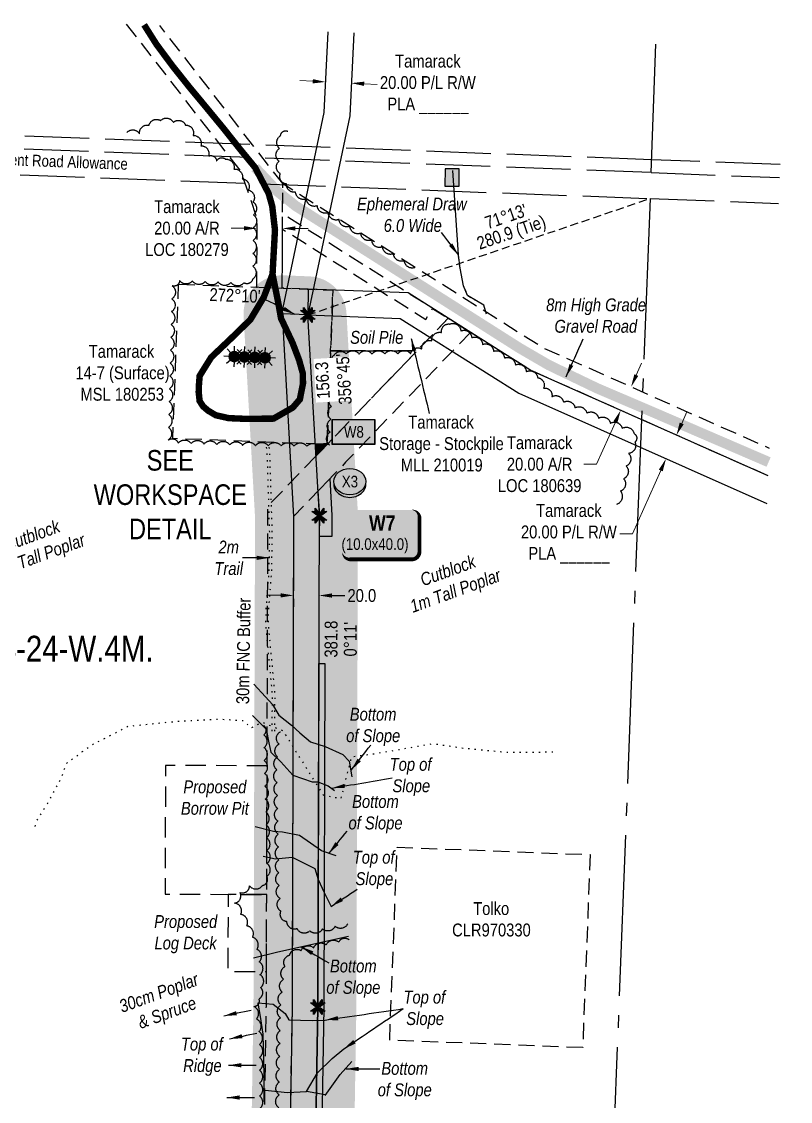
# Model space of a CAD drawing. Extents: x 328908 to 332532, y 6140336 to 6143030.
# Drawn here: x 329436 to 330034, y 6142178 to 6143017 of the extents above; entities that cross this region are included whole.
import ezdxf
from ezdxf.enums import TextEntityAlignment as Align

# ---------------------------------------------------------------- set-up
doc = ezdxf.new("R2010")
doc.units = 0
doc.header["$LTSCALE"] = 5
doc.header["$PDSIZE"] = 0.5
for name, pattern in [('0', [1, 1, 0]), ('foc-ACCESSROAD', [3.75, 2.5, -1.25]), ('foc-QUARTERLINE', [33, 25, -3, 2, -3]), ('foc-TIELINE', [1.875, 1.25, -0.625]), ('foc-TOPO', [1, 0.2, -0.8]), ('foc-TOPO-ephemeral', [6.25, 3.125, -0.625, 0.625, -0.625, 0.625, -0.625]), ('foc-UNSURVEYED', [12.5, 10, -2.5]), ('HIDDEN2', [4.7625, 3.175, -1.5875])]:
    doc.linetypes.add(name, pattern=pattern)
doc.layers.get('Defpoints').update_dxf_attribs({"color": 9})
for name, color, linetype in [('AS-ROADS', 254, 'Continuous'), ('AS-UNDERLAY-H', 141, 'Continuous'), ('C-AR', 13, 'foc-ACCESSROAD'), ('C-RW', 13, 'Continuous'), ('C-SYMBOL', 7, 'Continuous'), ('C-WS', 13, 'foc-ACCESSROAD'), ('C-WS-S', 8, 'Continuous'), ('F-WS', 190, 'foc-ACCESSROAD'), ('L-BD', 7, 'Continuous'), ('L-BD1', 253, 'Continuous'), ('L-DETAIL-T', 3, 'Continuous'), ('L-MON', 1, 'Continuous'), ('L-QSEC', 8, 'foc-QUARTERLINE'), ('L-ROAD-T', 7, 'Continuous'), ('L-TIE', 7, 'foc-TIELINE'), ('L-USEC', 7, 'foc-UNSURVEYED'), ('P-BUFFER-H 30m', 51, 'Continuous'), ('P-BUFFER-T', 40, 'Continuous'), ('P-CROSSINGS', 250, 'Continuous'), ('P-PROPOSED', 10, 'Continuous'), ('P-PROPOSED-H', 21, 'Continuous'), ('P-TEMP-BLOCKS', 250, 'Continuous'), ('P-TEMP-H', 41, 'Continuous'), ('P-TEMP_WORKSPACE', 46, 'Continuous'), ('P-TXT', 4, 'Continuous'), ('T-BUSH', 110, '0'), ('T-BUSH-T', 110, 'Continuous'), ('T-DRAW', 48, 'foc-TOPO-ephemeral'), ('T-EXISTING RTF', 220, 'HIDDEN2'), ('T-EXISTING RTF-T', 220, 'Continuous'), ('T-GENERAL', 48, 'foc-TOPO'), ('T-SLOPE', 48, 'Continuous'), ('T-VEGETATION CHANGE', 104, 'foc-TOPO'), ('T-WATER-T', 48, 'Continuous')]:
    doc.layers.add(name, color=color, linetype=linetype)
for name, color, linetype, lineweight in [('C-AR-T', 13, 'Continuous', 9), ('C-RW-T', 13, 'Continuous', 9), ('C-WS-T', 13, 'Continuous', 9), ('F-WS-T', 190, 'Continuous', 9), ('T-TEXT', 48, 'Continuous', 18)]:
    doc.layers.add(name, color=color, linetype=linetype, lineweight=lineweight)
doc.styles.add('175L', font='ARIALN.TTF', dxfattribs={"height": 20})
doc.styles.add('80', font='ARIALN.TTF', dxfattribs={"height": 10})
doc.styles.add('80CG', font='ARIALN.TTF', dxfattribs={"height": 10})
doc.styles.add('80L', font='ARIALN.TTF', dxfattribs={"height": 10})
doc.styles.add('BOLD', font='ARIALNB.TTF')
doc.styles.add('Crossing', font='ARIALN.TTF', dxfattribs={"height": 10})
doc.styles.add('foc-LtypeFont', font='ARIALN.TTF', dxfattribs={"height": 7.35})
doc.linetypes.add('foc-TOPO-flowdirection-NOLINE', pattern='A,0,[">",foc-LtypeFont,S=0.3,R=0,X=0,Y=-0.945],-20,[">",foc-LtypeFont,S=0.3,R=0,X=0,Y=-0.945],0', length=20)
doc.dimstyles.new('Compass 5 000', dxfattribs={"dimscale": 5, "dimtxt": 9, "dimasz": 2, "dimexe": 0.2, "dimexo": 0.0625, "dimgap": 0.5, "dimtad": 0, "dimtih": 1, "dimtoh": 1, "dimzin": 0, "dimdsep": 46, "dimtxsty": '80CG', "dimcen": 0.1, "dimse1": 1, "dimse2": 1, "dimclrd": 256, "dimclrt": 256, "dimaunit": 1, "dimadec": 4, "dimazin": 0, "dimtfac": 0.06, "dimtofl": 0, "dimtmove": 0, "dimatfit": 1, "dimfxl": 0.2, "dimtolj": 1, "dimtzin": 0, "dimlwd": -1, "dimarcsym": 0})

# ---------------------------------------------------------------- blocks, each defined once
blk = doc.blocks.new('*D23')
at = {"layer": 'C-AR-T', "transparency": 16777216}
for p, q in [((329609.14, 6142856.07), (329599.14, 6142856.12)), ((329649.14, 6142855.9), (329659.14, 6142855.85))]:
    blk.add_line(p, q, dxfattribs=at)
for points in [[(329609.15, 6142857.74), (329609.13, 6142854.41), (329619.14, 6142856.03)], [(329649.14, 6142857.56), (329649.13, 6142854.23), (329639.14, 6142855.94)]]:
    blk.add_solid(points, dxfattribs=at)
at = {"layer": 'Defpoints', "color": 0, "transparency": 16777216}
for p in [(329619.13, 6142854.87), (329619.14, 6142856.03), (329639.13, 6142854.78)]:
    blk.add_point(p, dxfattribs=at)
at = {"layer": 'C-AR-T', "transparency": 16777216, "insert": (329564.83, 6142856.12), "char_height": 10, "attachment_point": 5, "style": '80CG', "bg_fill": 3, "box_fill_scale": 1.1, "bg_fill_color": 256, "bg_fill_true_color": 13158600, "bg_fill_transparency": 0}
blk.add_mtext('\\A1;Tamarack\\P20.00 A/R\\PLOC 180279', dxfattribs=at)
blk = doc.blocks.new('GAS')
h = blk.add_hatch(color=255)
h.dxf.hatch_style = 1
edge = h.paths.add_edge_path()
edge.add_arc((0, 0), 0.9, 0, 360)
for p, q in [((-0.81, 0), (-1.62, 0)), ((-0.57, 0.57), (-1.14, 1.14)), ((0, 0.81), (0, 1.62)), ((0.57, 0.57), (1.14, 1.14)), ((1.62, 0), (0.81, 0)), ((-0.57, -0.57), (-1.14, -1.14)), ((0, -0.81), (0, -1.62)), ((1.14, -1.14), (0.57, -0.57))]:
    blk.add_line(p, q)
blk.add_circle((0, 0), 0.8)
blk = doc.blocks.new('*D38')
at = {"layer": 'Defpoints', "color": 0, "transparency": 16777216}
for p in [(329647.56, 6142565.08), (329667.56, 6142565.01), (329667.58, 6142570.69)]:
    blk.add_point(p, dxfattribs=at)
at = {"layer": 'P-TXT', "transparency": 16777216}
for p, q in [((329637.58, 6142570.78), (329627.58, 6142570.82)), ((329677.58, 6142570.65), (329687.58, 6142570.62))]:
    blk.add_line(p, q, dxfattribs=at)
for points in [[(329637.58, 6142572.45), (329637.57, 6142569.12), (329647.58, 6142570.75)], [(329677.58, 6142572.32), (329677.57, 6142568.99), (329667.58, 6142570.69)]]:
    blk.add_solid(points, dxfattribs=at)
at = {"layer": 'P-TXT', "transparency": 16777216, "insert": (329700.78, 6142570.62), "char_height": 10, "attachment_point": 5, "style": '80CG'}
blk.add_mtext('\\A1;20.0', dxfattribs=at)
blk = doc.blocks.new('*D40')
at = {"layer": 'C-AR-T', "transparency": 16777216}
for p, q in [((329914.13, 6142741.98), (329918.19, 6142751.12)), ((329897.87, 6142705.44), (329883.3, 6142672.68)), ((329883.3, 6142672.68), (329873.3, 6142672.68))]:
    blk.add_line(p, q, dxfattribs=at)
for points in [[(329912.61, 6142742.66), (329915.65, 6142741.3), (329910.06, 6142732.84)], [(329896.35, 6142706.11), (329899.39, 6142704.76), (329901.94, 6142714.57)]]:
    blk.add_solid(points, dxfattribs=at)
at = {"layer": 'Defpoints', "color": 0, "transparency": 16777216}
for p in [(329878.79, 6142746.76), (329870.66, 6142728.49), (329901.94, 6142714.57)]:
    blk.add_point(p, dxfattribs=at)
at = {"layer": 'C-AR-T', "transparency": 16777216, "insert": (329838.99, 6142672.68), "char_height": 10, "attachment_point": 5, "style": '80CG'}
blk.add_mtext('\\A1;Tamarack\\P20.00 A/R\\PLOC 180639', dxfattribs=at)
blk = doc.blocks.new('xing2')
h = blk.add_hatch(color=50)
h.dxf.hatch_style = 1
edge = h.paths.add_edge_path()
edge.add_ellipse((0, 0), major_axis=(-12.5, 0), ratio=0.816297, start_angle=0, end_angle=360)
h = blk.add_hatch(color=250)
h.dxf.hatch_style = 1
edge = h.paths.add_edge_path()
edge.add_ellipse((0, -2.05), major_axis=(-12.5, 0), ratio=0.816297, start_angle=0, end_angle=180)
edge.add_line((12.5, -2.05), (12.5, 0))
edge.add_ellipse((0, 0), major_axis=(-12.5, 0), ratio=0.816297, start_angle=0, end_angle=180, ccw=False)
edge.add_line((-12.5, 0), (-12.5, -2.05))
at = {"color": 250}
blk.add_ellipse((0, 0), major_axis=(-12.5, 0), ratio=0.816297, dxfattribs=at)
blk.add_ellipse((0, -2.05), major_axis=(-12.5, 0), ratio=0.816297, start_param=0, end_param=3.141593, dxfattribs=at)
at = {"color": 250, "style": 'Crossing'}
blk.add_attdef('CROSSING', text='', height=9, dxfattribs=at).set_placement((0.09, 0.02), align=Align.MIDDLE_CENTER)
at = {"color": 250, "style": 'Crossing', "flags": 1}
for tag, p in [('OWNER', (0.09, -12.49)), ('DESCRIPTION', (0.09, -25.77)), ('LOCATION', (0.09, -39.3)), ('DWG_REF', (0.09, -52.84))]:
    blk.add_attdef(tag, text='', height=9, dxfattribs=at).set_placement(p, align=Align.MIDDLE_CENTER)
blk = doc.blocks.new('*D42')
at = {"layer": 'C-RW-T', "transparency": 16777216}
for p, q in [((329949.4, 6142704.41), (329953.46, 6142713.54)), ((329933.14, 6142667.86), (329911.24, 6142618.63)), ((329911.24, 6142618.63), (329901.24, 6142618.63))]:
    blk.add_line(p, q, dxfattribs=at)
for points in [[(329947.87, 6142705.08), (329950.92, 6142703.73), (329945.33, 6142695.27)], [(329931.62, 6142668.54), (329934.66, 6142667.18), (329937.2, 6142677)]]:
    blk.add_solid(points, dxfattribs=at)
at = {"layer": 'Defpoints', "color": 0, "transparency": 16777216}
for p in [(329741.59, 6142785.91), (329733.46, 6142767.64), (329937.2, 6142677)]:
    blk.add_point(p, dxfattribs=at)
at = {"layer": 'C-RW-T', "transparency": 16777216, "insert": (329861.7, 6142618.63), "char_height": 10, "attachment_point": 5, "style": '80CG'}
blk.add_mtext('\\A1;Tamarack\\P20.00 P/L R/W\\PPLA ______', dxfattribs=at)
blk = doc.blocks.new('TEMP')
h = blk.add_hatch(color=255)
h.dxf.hatch_style = 1
h.paths.add_polyline_path([(0, 0.25), (-0.67, 1.15), (-0.67, 0.67), (-1.15, 0.67), (-0.25, 0), (-1.15, -0.67), (-0.67, -0.67), (-0.67, -1.15), (0, -0.25), (0.67, -1.15), (0.67, -0.67), (1.15, -0.67), (0.25, 0), (1.15, 0.67), (0.67, 0.67), (0.67, 1.15)])
h.paths.add_polyline_path([(0.57, 0.85), (0.57, 0.57), (0.85, 0.57), (0.08, 0), (0.85, -0.57), (0.57, -0.57), (0.57, -0.85), (0, -0.08), (-0.57, -0.85), (-0.57, -0.57), (-0.85, -0.57), (-0.08, 0), (-0.85, 0.57), (-0.57, 0.57), (-0.57, 0.85), (0, 0.08)], flags=16)
h = blk.add_hatch(color=1)
h.dxf.hatch_style = 1
h.paths.add_polyline_path([(0, 0.08), (-0.57, 0.85), (-0.57, 0.57), (-0.85, 0.57), (-0.08, 0), (-0.85, -0.57), (-0.57, -0.57), (-0.57, -0.85), (0, -0.08), (0.57, -0.85), (0.57, -0.57), (0.85, -0.57), (0.08, 0), (0.85, 0.57), (0.57, 0.57), (0.57, 0.85)])
at = {"color": 1}
for p, q in [((-0.08, 0), (0.08, 0)), ((0, 0.08), (0, -0.08))]:
    blk.add_line(p, q, dxfattribs=at)
at = {"color": 255, "flags": 128}
blk.add_lwpolyline([(-0.25, 0), (-1.15, 0.67), (-0.67, 0.67), (-0.67, 1.15), (0, 0.25), (0.67, 1.15), (0.67, 0.67), (1.15, 0.67), (0.25, 0), (1.15, -0.67), (0.67, -0.67), (0.67, -1.15), (0, -0.25), (-0.67, -1.15), (-0.67, -0.67), (-1.15, -0.67)], close=True, dxfattribs=at)
at = {"color": 1, "flags": 128}
blk.add_lwpolyline([(-0.08, 0), (-0.85, 0.57), (-0.57, 0.57), (-0.57, 0.85), (0, 0.08), (0.57, 0.85), (0.57, 0.57), (0.85, 0.57), (0.08, 0), (0.85, -0.57), (0.57, -0.57), (0.57, -0.85), (0, -0.08), (-0.57, -0.85), (-0.57, -0.57), (-0.85, -0.57)], close=True, dxfattribs=at)
blk = doc.blocks.new('*U55')
at = {"true_color": 0xff8aff}
h = blk.add_hatch(color=211, dxfattribs=at)
edge = h.paths.add_edge_path()
edge.add_line((-24, -20), (24, -20))
edge.add_arc((24, -14), 6, 270, 360)
edge.add_line((30, -14), (30, 12.5))
edge.add_arc((24, 12.5), 6, 0, 90)
edge.add_line((24, 18.5), (-24, 18.5))
edge.add_arc((-24, 12.5), 6, 90, 180)
edge.add_line((-30, 12.5), (-30, -14))
edge.add_arc((-24, -14), 6, 180, 270)
at = {"color": 250, "flags": 128}
blk.add_lwpolyline([(-24, -20, 3, 3, 0), (24, -20, 3, 3, 0.414214), (30, -14, 3, 3, 0), (30, 12.5, 3, 0, 0.414214), (24, 18.5, 0, 0, 0), (-24, 18.5, 0, 0, 0.414214), (-30, 12.5, 0, 0, 0), (-30, -14, 0, 3, 0.414214)], format="xyseb", close=True, dxfattribs=at)
at = {"flags": 128}
blk.add_lwpolyline([(-14.5, -9.8, 0, 7.5, 0), (0, 0, 0, 0, 0)], format="xyseb", dxfattribs=at)
at = {"color": 250}
for tag, p, height, style in [('TEMP_AREA_W1_001', (-9.21, 2.24), 12, 'BOLD'), ('ENTER_TEXT_001', (-30.66, -12.62), 9, '80')]:
    blk.add_attdef(tag, p, '', height=height, dxfattribs=dict(at, style=style))
blk = doc.blocks.new('Temp_Area_Small_Pink')
at = {"true_color": 0xff8aff}
h = blk.add_hatch(color=211, dxfattribs=at)
h.dxf.hatch_style = 1
h.paths.add_polyline_path([(-16.83, -9.44), (16.33, -9.44), (16.33, 9.05), (-16.83, 9.05)])
at = {"color": 250}
for points in [[(-17.03, -9.64), (16.53, -9.64), (16.53, 9.25), (-17.03, 9.25)], [(-16.93, -9.54), (16.43, -9.54), (16.43, 9.15), (-16.93, 9.15)]]:
    blk.add_lwpolyline(points, close=True, dxfattribs=at)
at = {"color": 250, "style": '80L'}
blk.add_attdef('TEMPORARY', text='', height=9, dxfattribs=at).set_placement((0, -0.15), align=Align.MIDDLE_CENTER)
blk = doc.blocks.new('*D60')
at = {"layer": 'C-RW-T', "transparency": 16777216}
for p, q in [((329662.64, 6142970.29), (329652.65, 6142970.78)), ((329702.59, 6142968.34), (329712.58, 6142967.85))]:
    blk.add_line(p, q, dxfattribs=at)
for points in [[(329662.72, 6142971.96), (329662.56, 6142968.63), (329672.63, 6142969.8)], [(329702.67, 6142970), (329702.51, 6142966.67), (329692.6, 6142968.83)]]:
    blk.add_solid(points, dxfattribs=at)
at = {"layer": 'Defpoints', "color": 0, "transparency": 16777216}
for p in [(329673.41, 6142985.83), (329693.38, 6142984.85), (329692.6, 6142968.83)]:
    blk.add_point(p, dxfattribs=at)
at = {"layer": 'C-RW-T', "transparency": 16777216, "insert": (329752.11, 6142967.85), "char_height": 10, "attachment_point": 5, "style": '80CG'}
blk.add_mtext('\\A1;Tamarack\\P20.00 P/L R/W\\PPLA ______', dxfattribs=at)

msp = doc.modelspace()

# ---------------------------------------------------------------- hatches: boundary and pattern name
at = {"layer": 'AS-UNDERLAY-H'}
h = msp.add_hatch(color=256, dxfattribs=at)
h.dxf.hatch_style = 1
h.paths.add_polyline_path([(329765.403, 6142888.906), (329776.39, 6142888.87), (329776.433, 6142902.206), (329765.446, 6142902.241)])
at = {"layer": 'P-BUFFER-H 30m'}
h = msp.add_hatch(color=256, dxfattribs=at)
h.dxf.hatch_style = 1
edge = h.paths.add_edge_path()
edge.add_line((329617.779, 6142631.333), (329616.556, 6142251.399))
edge.add_line((329616.556, 6142251.399), (329612.522, 6142006.634))
edge.add_arc((329642.514, 6142006.14), 29.995, 179.05592, 179.216384)
edge.add_line((329612.521, 6142006.55), (329602.761, 6141292.961))
edge.add_arc((329632.754, 6141292.55), 29.995, 179.216384, 223.63545)
edge.add_line((329611.045, 6141271.851), (329630.756, 6141251.177))
edge.add_arc((329652.466, 6141271.876), 29.995, 223.63545, 268.054516)
edge.add_line((329651.447, 6141241.898), (329812.902, 6141236.414))
edge.add_line((329812.902, 6141236.414), (329875.655, 6141195.048))
edge.add_arc((329892.163, 6141220.092), 29.995, 236.607566, 256.763719)
edge.add_line((329885.295, 6141190.893), (329964.455, 6141172.274))
edge.add_arc((329971.323, 6141201.472), 29.995, 256.763719, 288.4536)
edge.add_line((329980.818, 6141173.019), (330013.099, 6141183.791))
edge.add_arc((330003.604, 6141212.244), 29.995, 288.4536, 320.14348)
edge.add_line((330026.63, 6141193.021), (330074.05, 6141249.823))
edge.add_line((330074.05, 6141249.823), (330148.671, 6141313.357))
edge.add_line((330148.671, 6141313.357), (330165.121, 6141327.363))
edge.add_arc((330145.675, 6141350.202), 29.995, 310.412093, 352.389594)
edge.add_line((330175.407, 6141346.229), (330187.478, 6141436.577))
edge.add_arc((330157.747, 6141440.549), 29.995, 352.389594, 442.389594)
edge.add_line((330161.72, 6141470.28), (330141.899, 6141472.929))
edge.add_arc((330137.926, 6141443.198), 29.995, 82.389594, 172.389594)
edge.add_line((330108.195, 6141447.17), (330098.663, 6141375.833))
edge.add_line((330098.663, 6141375.833), (330018.955, 6141307.967))
edge.add_arc((330038.401, 6141285.128), 29.995, 130.412093, 140.14348)
edge.add_line((330015.375, 6141304.351), (329974.32, 6141255.175))
edge.add_line((329974.32, 6141255.175), (329968.958, 6141253.385))
edge.add_line((329968.958, 6141253.385), (329912.259, 6141266.722))
edge.add_line((329912.259, 6141266.722), (329845.174, 6141310.943))
edge.add_arc((329828.666, 6141285.9), 29.995, 56.607566, 88.054516)
edge.add_line((329829.684, 6141315.878), (329683.138, 6141320.856))
edge.add_line((329683.138, 6141320.856), (329692.501, 6142005.386))
edge.add_line((329692.501, 6142005.386), (329696.538, 6142250.413))
edge.add_arc((329666.547, 6142250.907), 29.995, 359.05592, 359.815552)
edge.add_line((329696.542, 6142250.811), (329697.771, 6142632.58))
edge.add_arc((329667.776, 6142632.677), 29.995, 359.815552, 363.264422)
edge.add_line((329697.723, 6142634.385), (329688.823, 6142790.42))
edge.add_arc((329658.876, 6142788.712), 29.995, 3.264422, 87.750619)
edge.add_line((329660.053, 6142818.684), (329639.985, 6142819.473))
edge.add_arc((329638.808, 6142789.5), 29.995, 87.750619, 183.262262)
edge.add_line((329608.861, 6142787.793), (329617.779, 6142631.333))
at = {"layer": 'P-PROPOSED-H'}
h = msp.add_hatch(color=256, dxfattribs=at)
h.dxf.hatch_style = 1
h.paths.add_polyline_path([(329647.777, 6142632.139), (329646.55, 6142251.104), (329642.514, 6142006.14), (329632.754, 6141292.55), (329652.466, 6141271.876), (329822.36, 6141266.105), (329892.163, 6141220.092), (329971.323, 6141201.472), (330003.604, 6141212.244), (330052.66, 6141271.006), (330129.226, 6141336.196), (330145.675, 6141350.202), (330157.747, 6141440.549), (330137.926, 6141443.198), (330126.871, 6141360.454), (330038.401, 6141285.128), (329991.891, 6141229.417), (329970.377, 6141222.238), (329900.202, 6141238.744), (329828.666, 6141285.9), (329661.304, 6141291.585), (329652.86, 6141300.441), (329662.508, 6142005.838), (329666.547, 6142250.907), (329667.776, 6142632.677), (329658.876, 6142788.712), (329638.808, 6142789.5)])
at = {"layer": 'P-TEMP-H'}
h = msp.add_hatch(color=256, dxfattribs=at)
h.dxf.hatch_style = 1
h.paths.add_polyline_path([(329673.776, 6142688.076), (329664.594, 6142688.461), (329665.13, 6142679.074)])
h = msp.add_hatch(color=256, dxfattribs=at)
h.dxf.hatch_style = 1
h.paths.add_polyline_path([(329666.684, 6142651.824), (329667.776, 6142632.677), (329667.725, 6142616.806), (329677.723, 6142616.774), (329677.775, 6142632.945), (329676.137, 6142661.667)])
h = msp.add_hatch(color=256, dxfattribs=at)
h.dxf.hatch_style = 1
edge = h.paths.add_edge_path()
edge.add_line((329668.449, 6142067.654), (329671.545, 6142250.823))
edge.add_arc((329666.547, 6142250.907), 4.999, 359.031386, 359.815552)
edge.add_line((329671.546, 6142250.891), (329672.405, 6142517.627))
edge.add_line((329672.405, 6142517.627), (329667.406, 6142517.643))
edge.add_line((329667.406, 6142517.643), (329666.547, 6142250.907))
edge.add_line((329666.547, 6142250.907), (329663.45, 6142067.738))
edge.add_line((329663.45, 6142067.738), (329668.449, 6142067.654))

# ---------------------------------------------------------------- linework, layer by layer
at = {"layer": 'AS-ROADS', "flags": 128}
for points, const_width in [([(329531.544, 6143014.168), (329541.133, 6142999.026), (329553.774, 6142982.017), (329566.757, 6142965.717), (329579.895, 6142949.904), (329593.396, 6142933.529), (329605.921, 6142917.749), (329617.825, 6142903.27), (329628.373, 6142883.067), (329631.131, 6142873.25), (329633.261, 6142854.707), (329631.374, 6142820.37), (329636.06, 6142796.859), (329637.973, 6142786.026), (329646.986, 6142766.866), (329652.054, 6142753.546), (329654.87, 6142743.415), (329655.058, 6142735.535), (329652.617, 6142723.153), (329647.173, 6142716.775), (329632.156, 6142708.145), (329610.38, 6142707.957), (329597.239, 6142708.52), (329587.29, 6142710.771), (329581.283, 6142714.336), (329577.341, 6142717.713), (329574.712, 6142721.84), (329573.962, 6142728.782), (329574.149, 6142734.035), (329574.712, 6142741.351), (329583.723, 6142755.797), (329599.116, 6142770.43), (329614.134, 6142785.064), (329624.593, 6142802.547), (329631.374, 6142820.37)], 4.999), ([(329617.825, 6142903.27), (329635.223, 6142884.649), (329649.439, 6142873.361), (329823.098, 6142763.107), (329845.662, 6142749.967), (329852.761, 6142746.513), (329883.704, 6142731.689), (329926.901, 6142713.219), (330016.937, 6142674.389)], 7.999)]:
    msp.add_lwpolyline(points, dxfattribs=dict(at, const_width=const_width))
at = {"layer": 'AS-UNDERLAY-H', "flags": 128}
msp.add_lwpolyline([(329765.403, 6142888.906), (329776.39, 6142888.87), (329776.433, 6142902.206), (329765.446, 6142902.241)], close=True, dxfattribs=at)
at = {"layer": 'C-AR', "flags": 128}
for points in [[(329517.647, 6143014.691), (329606.99, 6142899.744), (329619.174, 6142863.957), (329618.939, 6142810.258), (329638.934, 6142809.507), (329639.29, 6142890.774), (329543.739, 6143013.709)], [(330016.525, 6142663.696), (329832.168, 6142745.601), (329639.187, 6142867.264), (329639.407, 6142890.764), (329841.609, 6142763.288), (330017.355, 6142685.208)]]:
    msp.add_lwpolyline(points, dxfattribs=at)
msp.add_lwpolyline([(329785.231, 6142775.191), (329757.986, 6142746.851), (329688.195, 6142674.221), (329647.777, 6142632.139), (329646.55, 6142251.104), (329642.514, 6142006.14), (329632.754, 6141292.55), (329652.466, 6141271.876), (329822.36, 6141266.105), (329892.163, 6141220.092), (329971.323, 6141201.472), (330003.604, 6141212.244), (330052.66, 6141271.006), (330129.226, 6141336.196), (330139.933, 6141345.312), (330154.466, 6141331.423), (330139.106, 6141318.345), (330066.92, 6141256.884), (329998.227, 6141174.601), (329884.125, 6141201.44), (329816.055, 6141246.311), (329612.217, 6141253.235), (329622.519, 6142006.441), (329626.554, 6142251.301), (329627.806, 6142640.214), (329673.776, 6142688.076), (329743.57, 6142760.71), (329767.96, 6142786.08)], close=True, dxfattribs=at)
at = {"layer": 'C-RW', "flags": 128}
for points in [[(329694.518, 6143008.036), (329691.363, 6142943.562), (329658.884, 6142788.752), (329638.61, 6142789.507), (329671.467, 6142946.119), (329674.533, 6143008.788)], [(330016.521, 6142663.587), (329832.168, 6142745.601), (329736.677, 6142805.769), (329658.964, 6142808.72), (329658.876, 6142788.712), (329730.557, 6142785.99), (329822.725, 6142727.915), (330015.69, 6142642.07)]]:
    msp.add_lwpolyline(points, dxfattribs=at)
at = {"layer": 'C-WS', "flags": 128}
for points in [[(329767.897, 6142786.111), (329743.509, 6142760.733), (329676.516, 6142760.863), (329678.292, 6142808.024), (329638.934, 6142809.507), (329639.135, 6142855.413), (329750.469, 6142785.272), (329755.799, 6142793.732)], [(329558.37, 6142812.55), (329678.29, 6142808.013), (329673.751, 6142688.115), (329553.85, 6142692.646)]]:
    msp.add_lwpolyline(points, close=True, dxfattribs=at)
at = {"layer": 'F-WS', "flags": 128}
msp.add_lwpolyline([(329872.441, 6142219.323), (329722.448, 6142225.117), (329728.243, 6142375.112), (329878.236, 6142369.317), (329872.441, 6142219.323)], close=True, dxfattribs=at)
at = {"layer": 'L-QSEC', "flags": 128}
for points in [[(329925.56, 6142899.288), (329929.418, 6142999.198)], [(329924.784, 6142879.186), (329894.903, 6142105.177)]]:
    msp.add_lwpolyline(points, dxfattribs=at)
at = {"layer": 'L-TIE', "flags": 128}
msp.add_lwpolyline([(329658.876, 6142788.712), (329924.784, 6142879.186)], dxfattribs=at)
at = {"layer": 'L-USEC', "flags": 128}
for points in [[(329925.948, 6142909.334), (329134.19, 6142939.123)], [(329925.541, 6142899.288), (329123.755, 6142929.455)], [(329122.975, 6142909.353), (329924.784, 6142879.186)], [(330025.863, 6142905.574), (329925.948, 6142909.334)], [(329925.541, 6142899.288), (330025.475, 6142895.529)], [(329924.784, 6142879.186), (330024.699, 6142875.427)]]:
    msp.add_lwpolyline(points, dxfattribs=at)
at = {"layer": 'P-PROPOSED', "flags": 128}
msp.add_lwpolyline([(329652.86, 6141300.441), (329662.508, 6142005.838), (329666.547, 6142250.907), (329667.776, 6142632.677), (329658.876, 6142788.712), (329638.808, 6142789.5), (329647.777, 6142632.139), (329647.777, 6142632.139), (329646.55, 6142251.104), (329642.514, 6142006.14), (329632.754, 6141292.55)], dxfattribs=at)
at = {"layer": 'P-TEMP_WORKSPACE', "flags": 128}
for points in [[(329673.776, 6142688.076), (329664.594, 6142688.461), (329665.13, 6142679.074)], [(329666.684, 6142651.824), (329667.776, 6142632.677), (329667.725, 6142616.806), (329677.723, 6142616.774), (329677.775, 6142632.945), (329676.137, 6142661.667)]]:
    msp.add_lwpolyline(points, close=True, dxfattribs=at)
msp.add_lwpolyline([(329668.449, 6142067.654), (329671.545, 6142250.823, 0.0034216), (329671.546, 6142250.891), (329672.405, 6142517.627), (329667.406, 6142517.643), (329666.547, 6142250.907), (329663.45, 6142067.738)], format="xyb", close=True, dxfattribs=at)
at = {"layer": 'T-BUSH', "flags": 128}
for points in [[(329518.158, 6142930.448, -0.5205671), (329527.991, 6142929.414, -0.5205671), (329535.376, 6142936.155, -0.5205671), (329544.362, 6142939.701, -0.5205671), (329554.266, 6142938.333, -0.5205671), (329563.738, 6142936.236, -0.5205671), (329569.701, 6142928.209, -0.5205671), (329575.663, 6142920.183, -0.5205671), (329581.625, 6142912.156, -0.5205671), (329587.93, 6142908.338, -0.5205671), (329594.852, 6142909.669, -0.5205671), (329601.357, 6142902.076, -0.5205671), (329607.863, 6142894.484, -0.5205671), (329612.617, 6142885.774, -0.5205671), (329616.238, 6142876.469, -0.5205671), (329616.508, 6142866.532, -0.5205671), (329616.387, 6142856.534, -0.5205671), (329616.267, 6142846.537, -0.5205671), (329616.147, 6142836.539, -0.5205671), (329616.027, 6142826.541, -0.5205671), (329615.907, 6142816.543, -0.5205671), (329609.04, 6142813.641, -0.5205671), (329599.049, 6142814.025, -0.5205671), (329589.058, 6142814.41, -0.5205671), (329579.067, 6142814.794, -0.5205671), (329569.076, 6142815.178, -0.5205671), (329559.085, 6142815.563, -0.5205671), (329553.446, 6142811.3, -0.5205671), (329553.175, 6142801.305, -0.5205671), (329552.904, 6142791.311, -0.5205671), (329552.634, 6142781.316, -0.5205671), (329552.363, 6142771.321, -0.5205671), (329552.092, 6142761.326, -0.5205671), (329551.821, 6142751.331, -0.5205671), (329551.551, 6142741.336, -0.5205671), (329551.28, 6142731.342, -0.5205671), (329551.009, 6142721.347, -0.5205671), (329550.738, 6142711.352, -0.5205671), (329550.468, 6142701.357, -0.5205671), (329550.197, 6142691.362, -0.5205671), (329558.125, 6142689.076, -0.5205671), (329568.118, 6142688.73, -0.5205671), (329578.11, 6142688.385, -0.5205671), (329588.103, 6142688.039, -0.5205671), (329598.095, 6142687.694, -0.5205671), (329608.088, 6142687.348, -0.5205671), (329618.082, 6142687.089, -0.5205671), (329628.08, 6142686.978, -0.5205671), (329638.078, 6142686.867, -0.5205671), (329648.076, 6142686.756, -0.5205671), (329658.074, 6142686.644, -0.5205671), (329668.04, 6142685.903, -0.5205671), (329675.687, 6142687.694, -0.5205671), (329676.229, 6142697.678, -0.5205671), (329676.771, 6142707.662, -0.5205671), (329677.312, 6142717.646, -0.5205671), (329677.854, 6142727.63, -0.5205671), (329678.396, 6142737.613, -0.5205671), (329678.937, 6142747.597, -0.5205671), (329679.479, 6142757.581, -0.5205671), (329688.7, 6142758.358, -0.5205671), (329698.698, 6142758.31, -0.5205671), (329708.696, 6142758.284, -0.5205671), (329718.695, 6142758.369, -0.5205671), (329728.693, 6142758.454, -0.5205671), (329738.691, 6142758.538, -0.5205671), (329747.357, 6142762.291, -0.5205671), (329755.078, 6142768.643, -0.5205671), (329762.799, 6142774.995, -0.5205671), (329769.227, 6142781.624, -0.5205671), (329777.711, 6142776.333, -0.5205671), (329786.195, 6142771.042, -0.5205671), (329794.678, 6142765.751, -0.5205671), (329803.162, 6142760.46, -0.5205671), (329811.646, 6142755.169, -0.5205671), (329820.13, 6142749.878, -0.5205671), (329828.64, 6142744.633, -0.5205671), (329837.454, 6142739.912, -0.5205671), (329842.052, 6142731.772, -0.5205671), (329848.521, 6142725.257, -0.5205671), (329857.515, 6142720.888, -0.5205671), (329866.508, 6142716.52, -0.5205671), (329875.625, 6142712.42, -0.5205671), (329884.809, 6142708.466, -0.5205671), (329893.992, 6142704.513, -0.5205671), (329903.176, 6142700.559, -0.5205671), (329912.359, 6142696.605, -0.5205671), (329913.01, 6142689.795, -0.5205671), (329908.158, 6142681.071, -0.5205671), (329906.228, 6142671.261, -0.5205671), (329904.298, 6142661.45, -0.5205671), (329901.824, 6142651.774, -0.5205671), (329898.738, 6142641.399, -0.5205671)], [(329742.309, 6142825.605, -0.5205671), (329733.849, 6142830.935, -0.5205671), (329725.39, 6142836.265, -0.5205671), (329716.93, 6142841.595, -0.5205671), (329708.471, 6142846.925, -0.5205671), (329700.011, 6142852.254, -0.5205671), (329691.552, 6142857.584, -0.5205671), (329683.093, 6142862.914, -0.5205671), (329674.633, 6142868.244, -0.5205671), (329666.174, 6142873.574, -0.5205671), (329657.714, 6142878.904, -0.5205671), (329649.255, 6142884.234, -0.5205671), (329642.38, 6142890.433, -0.5205671), (329637.424, 6142898.495, -0.5205671), (329636.409, 6142908.151, -0.5205671), (329636.859, 6142918.14, -0.5205671), (329637.59, 6142927.965, -0.5205671), (329643.172, 6142931.485, -0.5205671)], [(329577.623, 6142029.957, 0.5205671), (329587.623, 6142029.949, 0.5205671), (329597.623, 6142029.941, 0.5205671), (329607.623, 6142029.933, 0.5205671), (329615.786, 6142032.384, 0.5205671), (329618.237, 6142042.071, 0.5205671), (329620.289, 6142051.858, 0.5205671), (329621.359, 6142061.747, 0.5205671), (329621.346, 6142071.747, 0.5205671), (329621.333, 6142081.747, 0.5205671), (329621.32, 6142091.747, 0.5205671), (329621.307, 6142101.747, 0.5205671), (329621.294, 6142111.747, 0.5205671), (329621.281, 6142121.747, 0.5205671), (329621.268, 6142131.747, 0.5205671), (329621.255, 6142141.747, 0.5205671), (329621.242, 6142151.747, 0.5205671), (329621.229, 6142161.747, 0.5205671), (329621.216, 6142171.747, 0.5205671), (329621.203, 6142181.747, 0.5205671), (329621.19, 6142191.747, 0.5205671), (329621.177, 6142201.747, 0.5205671), (329621.164, 6142211.747, 0.5205671), (329621.151, 6142221.747, 0.5205671), (329620.851, 6142231.718, 0.5205671), (329618.863, 6142241.518, 0.5205671), (329616.876, 6142251.319, 0.5205671), (329620.882, 6142257.357, 0.5205671), (329622.154, 6142266.017, 0.5205671), (329621.622, 6142276.003, 0.5205671), (329621.091, 6142285.989, 0.5205671), (329619.254, 6142295.743, 0.5205671), (329615.779, 6142305.085, 0.5205671), (329611.255, 6142314.003, 0.5205671), (329606.705, 6142322.907, 0.5205671), (329601.802, 6142331.623, 0.5205671), (329606.099, 6142339.817, 0.5205671), (329613.465, 6142345.069, 0.5205671), (329623.461, 6142345.358, 0.5205671), (329626.974, 6142352.455, 0.5205671), (329627.067, 6142362.454, 0.5205671), (329626.953, 6142372.452, 0.5205671), (329626.646, 6142382.447, 0.5205671), (329626.339, 6142392.442, 0.5205671), (329626.033, 6142402.438, 0.5205671), (329625.726, 6142412.433, 0.5205671), (329625.419, 6142422.428, 0.5205671), (329625.113, 6142432.424, 0.5205671), (329624.825, 6142442.419, 0.5205671), (329624.698, 6142452.419, 0.5205671), (329624.572, 6142462.418, 0.5205671), (329624.481, 6142469.652, 0.5205671)], [(329689.773, 6142315.667, -0.5205671), (329679.976, 6142313.665, -0.5205671), (329670.178, 6142311.662, -0.5205671), (329660.373, 6142310.102, -0.5205671), (329650.507, 6142311.739, -0.5205671), (329642.548, 6142317.214, -0.5205671), (329637.936, 6142325.338, -0.5205671), (329637.241, 6142335.314, -0.5205671), (329636.546, 6142345.29, -0.5205671), (329636.392, 6142355.289, -0.5205671), (329636.237, 6142365.287, -0.5205671), (329636.038, 6142375.285, -0.5205671), (329635.833, 6142385.283, -0.5205671), (329635.627, 6142395.281, -0.5205671), (329635.421, 6142405.279, -0.5205671), (329635.216, 6142415.277, -0.5205671), (329635.01, 6142425.275, -0.5205671), (329634.805, 6142435.273, -0.5205671), (329635.256, 6142445.239, -0.5205671), (329636.409, 6142455.173, -0.5205671), (329637.534, 6142464.855, -0.5205671)], [(329687.905, 6142025.484, -0.5205671), (329677.915, 6142025.919, -0.5205671), (329667.924, 6142026.353, -0.5205671), (329657.934, 6142026.787, -0.5205671), (329647.943, 6142027.222, -0.5205671), (329645.635, 6142035.345, -0.5205671), (329641.201, 6142044.275, -0.5205671), (329636.625, 6142053.166, -0.5205671), (329634.338, 6142062.59, -0.5205671), (329634.517, 6142072.588, -0.5205671), (329634.697, 6142082.587, -0.5205671), (329634.877, 6142092.585, -0.5205671), (329635.056, 6142102.583, -0.5205671), (329635.236, 6142112.582, -0.5205671), (329635.416, 6142122.58, -0.5205671), (329635.595, 6142132.579, -0.5205671), (329635.775, 6142142.577, -0.5205671), (329635.955, 6142152.575, -0.5205671), (329636.134, 6142162.574, -0.5205671), (329636.314, 6142172.572, -0.5205671), (329636.494, 6142182.57, -0.5205671), (329636.674, 6142192.569, -0.5205671), (329636.853, 6142202.567, -0.5205671), (329637.033, 6142212.566, -0.5205671), (329637.213, 6142222.564, -0.5205671), (329637.392, 6142232.562, -0.5205671), (329637.572, 6142242.561, -0.5205671), (329637.814, 6142252.555, -0.5205671), (329638.89, 6142262.497, -0.5205671), (329639.967, 6142272.439, -0.5205671), (329641.043, 6142282.381, -0.5205671), (329644.622, 6142291.189, -0.5205671), (329653.583, 6142294.75, -0.5205671), (329663.343, 6142296.929, -0.5205671), (329673.103, 6142299.108, -0.5205671), (329682.862, 6142301.287, -0.5205671), (329691.011, 6142303.106, -0.5205671)]]:
    msp.add_lwpolyline(points, format="xyb", dxfattribs=at)
at = {"layer": 'T-DRAW', "linetype": 'foc-TOPO-flowdirection-NOLINE', "flags": 128}
msp.add_lwpolyline([(329797.648, 6142789.396), (329795.528, 6142796.35), (329789.846, 6142799.545), (329782.959, 6142803.717), (329779.851, 6142811.368), (329777.16, 6142825.046), (329775.866, 6142835.349), (329771.388, 6142900.907)], dxfattribs=at)
at = {"layer": 'T-DRAW', "flags": 128}
msp.add_lwpolyline([(329797.648, 6142789.396), (329795.528, 6142796.35), (329789.846, 6142799.545), (329782.959, 6142803.717), (329779.851, 6142811.368), (329777.16, 6142825.046), (329775.866, 6142835.349)], dxfattribs=at)
at = {"layer": 'T-EXISTING RTF', "flags": 128}
for points in [[(329676.516, 6142760.863), (329743.509, 6142760.733), (329673.776, 6142688.077)], [(329627.156, 6142438.343), (329548.168, 6142438.598), (329547.847, 6142338.613), (329626.834, 6142338.359)], [(329626.834, 6142338.359), (329596.839, 6142338.456), (329596.646, 6142278.465), (329626.641, 6142278.368)]]:
    msp.add_lwpolyline(points, close=True, dxfattribs=at)
at = {"layer": 'T-GENERAL', "flags": 128}
for points in [[(329631.075, 6142465.295), (329631.33, 6142493.93), (329626.074, 6142549.14), (329626.487, 6142560.227), (329628.708, 6142589.432), (329629.214, 6142617.481), (329627.387, 6142678.938), (329626.437, 6142690.025)], [(329633.075, 6142465.277), (329633.33, 6142494.016), (329628.078, 6142549.198), (329628.485, 6142560.113), (329630.706, 6142589.338), (329631.214, 6142617.493), (329629.385, 6142679.054), (329628.429, 6142690.195)]]:
    msp.add_lwpolyline(points, dxfattribs=at)
at = {"layer": 'T-SLOPE', "flags": 128}
for points in [[(329616.85, 6142501.828), (329625.874, 6142492.06), (329631.222, 6142485.888), (329636.312, 6142477.609), (329646.043, 6142470.033), (329652.585, 6142463.849), (329660.773, 6142457.071), (329672.173, 6142453.333), (329686.019, 6142447.01), (329690.977, 6142441.916), (329693.133, 6142429.691)], [(329615.849, 6142477.373), (329626.441, 6142466.899), (329628.456, 6142456.166), (329630.044, 6142448.829), (329637.826, 6142441.531), (329647.186, 6142431.134), (329662.197, 6142425.908), (329666.705, 6142425.766), (329674.504, 6142422.661), (329679.603, 6142419.22)], [(329680.793, 6142368.424), (329669.488, 6142372.284), (329652.403, 6142384.088), (329639.075, 6142386.876), (329632.216, 6142387.316), (329617.766, 6142390.917)], [(329624.16, 6142368.176), (329633.63, 6142366.014), (329646.525, 6142367.337), (329664.227, 6142358.441), (329666.763, 6142349.948), (329671.484, 6142339.969), (329676.887, 6142329.098)], [(329616.659, 6142289.066), (329634.426, 6142293.603), (329644.85, 6142295.874), (329690.357, 6142306.05)], [(329619.885, 6142254.029), (329631.738, 6142253.094), (329641.208, 6142245.817), (329644.166, 6142240.946), (329662.079, 6142240.394), (329672.359, 6142240.776)], [(329624.848, 6142177.585), (329624.981, 6142198.154), (329624.025, 6142229.718), (329622.089, 6142243.434), (329620.151, 6142253.963)], [(329625.621, 6142186.389), (329642.998, 6142184.341), (329657.755, 6142185.123), (329666.221, 6142199.736), (329677.612, 6142210.798), (329686.704, 6142218.301)], [(329672.293, 6142182.216), (329683.952, 6142198.544), (329692.952, 6142208.568)], [(329672.272, 6142182.597), (329657.702, 6142185.201)]]:
    msp.add_lwpolyline(points, dxfattribs=at)
at = {"layer": 'T-VEGETATION CHANGE', "flags": 128}
msp.add_lwpolyline([(329446.795, 6142391.302), (329447.81, 6142395.19), (329456.721, 6142409.438), (329467.414, 6142429.03), (329470.978, 6142440.161), (329490.581, 6142454.409), (329519.095, 6142469.103), (329557.61, 6142473.03), (329589.367, 6142474.701), (329608.587, 6142473.587), (329614.63, 6142467.872), (329623.227, 6142472.306), (329639.379, 6142465.692), (329670.621, 6142415.745), (329684.766, 6142412.866), (329692.902, 6142445.473), (329711.287, 6142447.845), (329756.04, 6142455.625), (329779.83, 6142452.103), (329812.431, 6142449.021), (329837.983, 6142449.021), (329851.28, 6142449.187)], dxfattribs=at)

# ---------------------------------------------------------------- block references
at = {"layer": 'C-WS-S', "color": 5, "xscale": 4.999557161326648, "yscale": 4.999557161326648, "zscale": 4.999557161326648, "rotation": 357.8401690827796}
for p in [(329601.591, 6142756.348), (329609.439, 6142756.044), (329617.54, 6142755.73), (329625.515, 6142755.421)]:
    msp.add_blockref('GAS', p, dxfattribs=at)
at = {"layer": 'L-MON', "xscale": 4.999244099999996, "yscale": 4.999244099999996, "zscale": 4.999244099999996}
for p in [(329658.876, 6142788.712), (329667.776, 6142632.677), (329666.547, 6142250.907)]:
    msp.add_blockref('TEMP', p, dxfattribs=at)
at = {"layer": 'P-CROSSINGS', "xscale": 0.99984882, "yscale": 0.99984882, "zscale": 0.99984882}
msp.add_blockref('xing2', (329691.439, 6142659.21), dxfattribs=at).add_auto_attribs({'CROSSING': 'X3'})
at = {"layer": 'P-TEMP-BLOCKS', "xscale": 0.99984882, "yscale": 0.99984882, "zscale": 0.99984882}
for name, p, values in [('Temp_Area_Small_Pink', (329694.581, 6142697.963), {'TEMPORARY': 'W8'}), ('*U55', (329715.574, 6142618.753), {'TEMP_AREA_W1_001': 'W7', 'ENTER_TEXT_001': '(10.0x40.0)'})]:
    msp.add_blockref(name, p, dxfattribs=at).add_auto_attribs(values)

# ---------------------------------------------------------------- texts
at = {"layer": 'C-SYMBOL', "color": 3, "style": '175L'}
msp.add_text('Theor. N.W.1/4 Sec. 7-74-24-W.4M.', height=19.99698, dxfattribs=at).set_placement((329355.592, 6142513.395), align=Align.BOTTOM_CENTER)
at = {"layer": 'C-WS-T', "char_height": 9.99911, "attachment_point": 1, "style": '80L'}
for s, width, heights, insert in [('\\pi11.01973;Tamarack\\P\\pi0.66594;14-7 (Surface)\\P\\pi4.52985;MSL 180253', 72.62842, [0], (329477.507, 6142765.416)), ('\\pi22.89813;Tamarack\\P\\pi0.30805;Storage - Stockpile\\P\\pi17.03235;MLL 210019', 96.38524, [44.038], (329713.994, 6142710.402))]:
    msp.add_mtext_dynamic_manual_height_columns(s, width=width, gutter_width=49.988, heights=heights, dxfattribs=dict(at, insert=insert))
at = {"layer": 'F-WS-T', "insert": (329770.64, 6142332.43), "char_height": 9.99911, "attachment_point": 1, "style": '80L'}
msp.add_mtext_dynamic_manual_height_columns('\\pi16.68446;Tolko\\P\\pi0.31824;CLR970330', width=60.65162, gutter_width=49.988, heights=[0], dxfattribs=at)
at = {"layer": 'L-BD', "style": '80L'}
for s, height, rotation, p in [("71°13'", 9.9985, 18.7906, (329812.751, 6142865.281)), ('280.9 (Tie)', 9.99849, 18.7906, (329817.34, 6142851.792)), ("272°10'", 9.9985, 357.7505, (329602.209, 6142803.838))]:
    msp.add_text(s, height=height, rotation=rotation, dxfattribs=at).set_placement(p, align=Align.MIDDLE)
at = {"layer": 'L-BD1', "style": '80L'}
for s, p in [('381.8', (329676.852, 6142536.793)), ("0°11'", (329691.849, 6142536.745))]:
    msp.add_text(s, height=9.9985, rotation=89.8156, dxfattribs=at).set_placement(p, align=Align.MIDDLE)
at = {"layer": 'L-DETAIL-T', "insert": (329551.89, 6142649.07), "char_height": 16, "width": 63.63613, "attachment_point": 5, "style": '80CG'}
msp.add_mtext('SEE \\PWORKSPACE\\PDETAIL', dxfattribs=at)
at = {"layer": 'P-BUFFER-T', "insert": (329603.166, 6142486.349), "char_height": 9.99849, "attachment_point": 1, "rotation": 89.216384, "style": '80L'}
msp.add_mtext_dynamic_manual_height_columns('30m FNC Buffer', width=113.71245, gutter_width=50, heights=[0], dxfattribs=at)
at = {"layer": 'T-BUSH-T', "char_height": 9.99849, "attachment_point": 1, "rotation": 20, "style": '80L'}
for s, insert in [('\\pi27.00731;{\\fArial Narrow|b0|i1|c0|p34;\\C48;Cutblock\\C256;\\P\\pi12.50746;1m Tall Poplar}', (329396.443, 6142605.291)), ('\\pi27.00731;{\\fArial Narrow|b0|i1|c0|p34;\\C48;Cutblock\\C256;\\P\\pi12.50746;1m Tall Poplar}', (329719.6, 6142577.912)), ('\\pi16.74283;{\\fArial Narrow|b0|i1|c0|p34;30cm Poplar\\P\\pi26.11045;& Spruce}', (329495.262, 6142249.977))]:
    msp.add_mtext_dynamic_manual_height_columns(s, width=98.15528, gutter_width=50, heights=[0], dxfattribs=dict(at, insert=insert))
at = {"layer": 'T-EXISTING RTF-T', "char_height": 9.99849, "attachment_point": 1, "style": '80L'}
for s, insert in [('\\pi2.18195;{\\fArial Narrow|b0|i1|c0|p34;Proposed\\P\\pi0.2791;Borrow Pit}', (329559.866, 6142426.98)), ('\\pi2.18195;{\\fArial Narrow|b0|i1|c0|p34;Proposed\\P\\pi2.41383;Log Deck}', (329537.196, 6142322.318))]:
    msp.add_mtext_dynamic_manual_height_columns(s, width=53.37422, gutter_width=50, heights=[0], dxfattribs=dict(at, insert=insert))
at = {"layer": 'T-TEXT', "char_height": 9.99849, "attachment_point": 1, "style": '80L'}
for s, width, insert in [('\\pi0.58433;{\\fArial Narrow|b0|i1|c0|p34;8m High Grade \\P\\pi7.01924;Gravel Road}', 77.70553, (329843.471, 6142801.565)), ('\\pi2.24663;{\\fArial Narrow|b0|i1|c0|p34;Soil Pile}', 44.78048, (329689.415, 6142776.306)), ('\\pi3.92903;{\\fArial Narrow|b0|i1|c0|p34;2m\\P\\pi0.76444;Trail}', 22.8558, (329585.414, 6142613.326)), ('\\pi3.14955;{\\fArial Narrow|b0|i1|c0|p34;Bottom\\P\\pi0.32938;of Slope}', 41.85307, (329688.264, 6142483.416)), ('\\pi4.65342;{\\fArial Narrow|b0|i1|c0|p34;Top of \\P\\pi6.82567;Slope}', 41.85307, (329717.762, 6142444.481)), ('\\pi3.14955;{\\fArial Narrow|b0|i1|c0|p34;Bottom\\P\\pi0.32938;of Slope}', 41.85307, (329690.07, 6142415.606)), ('\\pi4.65342;{\\fArial Narrow|b0|i1|c0|p34;Top of \\P\\pi6.82567;Slope}', 41.85307, (329689.079, 6142372.289)), ('\\pi3.14955;{\\fArial Narrow|b0|i1|c0|p34;Bottom\\P\\pi0.32938;of Slope}', 41.85307, (329672.844, 6142287.812)), ('\\pi4.65342;{\\fArial Narrow|b0|i1|c0|p34;Top of \\P\\pi6.82567;Slope}', 41.85307, (329728.477, 6142263.57)), ('\\pi4.65342;{\\fArial Narrow|b0|i1|c0|p34;Top of \\P\\pi6.37553;Ridge}', 41.85307, (329555.53, 6142227.079)), ('\\pi3.14955;{\\fArial Narrow|b0|i1|c0|p34;Bottom\\P\\pi0.32938;of Slope}', 41.85307, (329712.78, 6142208.213))]:
    msp.add_mtext_dynamic_manual_height_columns(s, width=width, gutter_width=50, heights=[0], dxfattribs=dict(at, insert=insert))
at = {"layer": 'T-WATER-T', "insert": (329678.492, 6142879.918), "char_height": 9.99911, "attachment_point": 1, "style": '80L'}
msp.add_mtext_dynamic_manual_height_columns('\\pi18.54753;{\\fArial Narrow|b0|i1|c0|p34;Ephemeral Draw\\P\\pi39.26193;6.0 Wide}', width=122.49676, gutter_width=49.988, heights=[0], dxfattribs=at)

# ---------------------------------------------------------------- dimensions: what is measured, and where the dimension line sits
at = {"layer": 'C-AR-T'}
dim = msp.add_linear_dim(base=(329901.937, 6142714.574), p1=(329878.786, 6142746.76), p2=(329870.658, 6142728.489), angle=246.017055, text='Tamarack\\P20.00 A/R\\PLOC 180639', dimstyle='Compass 5 000', dxfattribs=at)
dim.commit()
dim.dimension.update_dxf_attribs({"geometry": '*D40', "text_midpoint": (329838.987, 6142672.685), "dimtype": 161})
at = {"layer": 'C-RW-T'}
for base, p1, p2, angle, picture, middle in [((329692.599, 6142968.826), (329673.41, 6142985.829), (329693.383, 6142984.852), 357.1986, '*D60', (329752.111, 6142967.848)), ((329937.204, 6142676.998), (329741.593, 6142785.907), (329733.465, 6142767.636), 246.017055, '*D42', (329861.698, 6142618.629))]:
    dim = msp.add_linear_dim(base=base, p1=p1, p2=p2, angle=angle, text='Tamarack\\P20.00 P/L R/W\\PPLA ______', dimstyle='Compass 5 000', dxfattribs=at)
    dim.commit()
    dim.dimension.update_dxf_attribs({"geometry": picture, "text_midpoint": middle, "dimtype": 161})
at = {"layer": 'P-TXT'}
dim = msp.add_linear_dim(base=(329667.576, 6142570.686), p1=(329647.561, 6142565.077), p2=(329667.558, 6142565.013), angle=359.815552, text='20.0', dimstyle='Compass 5 000', dxfattribs=at)
dim.commit()
dim.dimension.update_dxf_attribs({"geometry": '*D38', "text_midpoint": (329700.782, 6142570.622), "dimtype": 161})

# ---------------------------------------------------------------- leaders
at = {"layer": 'C-WS-T', "path_type": 1}
msp.add_leader([(329739.166, 6142770.397), (329753.211, 6142712.161)], dimstyle='Compass 5 000', override={"dimgap": 0.5, "dimtad": 0}, dxfattribs=at)
at = {"layer": 'L-BD', "path_type": 1}
msp.add_leader([(329649.064, 6142789.075), (329622.669, 6142802.119)], dimstyle='Compass 5 000', override={"dimgap": 0.5, "dimtad": 0}, dxfattribs=at)
at = {"layer": 'T-TEXT', "path_type": 1}
for points in [[(329859.54, 6142740.698), (329872.904, 6142770.08)], [(329629.078, 6142599.962), (329608.036, 6142599.962)], [(329692.531, 6142434.953), (329707.706, 6142454.371)], [(329677.427, 6142420.956), (329724.36, 6142428.909)], [(329675.011, 6142370.208), (329689.496, 6142387.564)], [(329653.598, 6142297.748), (329675.074, 6142285.254)], [(329593.561, 6142244.029), (329614.77, 6142248.475)], [(329672.359, 6142240.776), (329732.944, 6142249.634)], [(329686.704, 6142218.301), (329732.944, 6142249.634)], [(329597.906, 6142226.141), (329619.115, 6142230.587)], [(329597.051, 6142205.613), (329618.722, 6142205.686)], [(329688.306, 6142202.783), (329714.762, 6142202.783)], [(329595.789, 6142180.528), (329617.46, 6142180.601)]]:
    msp.add_leader(points, dimstyle='Compass 5 000', override={"dimgap": 0.5, "dimtad": 0}, dxfattribs=at)
msp.add_leader([(329676.887, 6142329.098), (329697.11, 6142342.413)], dimstyle='Compass 5 000', dxfattribs=at)
at = {"layer": 'T-WATER-T', "path_type": 1}
msp.add_leader([(329775.866, 6142835.349), (329762.779, 6142852.692)], dimstyle='Compass 5 000', override={"dimgap": 0.5, "dimtad": 0}, dxfattribs=at)

# ---------------------------------------------------------------- next in the draw order: texts
at = {"layer": 'L-BD', "insert": (329665.21, 6142737.626), "char_height": 9.99849, "width": 31.96285, "attachment_point": 2, "rotation": 93.2644, "style": '80L', "bg_fill": 3, "box_fill_scale": 1.1, "bg_fill_color": 256, "bg_fill_transparency": 0}
msp.add_mtext("156.3 356°45'", dxfattribs=at)
at = {"layer": 'L-ROAD-T', "insert": (329414.823, 6142914.401), "char_height": 8.9992, "width": 226.97919, "attachment_point": 2, "rotation": 357.840169, "style": '80L', "bg_fill": 3, "box_fill_scale": 1.15, "bg_fill_color": 256, "bg_fill_true_color": 256, "bg_fill_transparency": 0}
msp.add_mtext('30.18 Theoretic Government Road Allowance', dxfattribs=at)

# ---------------------------------------------------------------- next in the draw order: dimensions: what is measured, and where the dimension line sits
at = {"layer": 'C-AR-T'}
dim = msp.add_linear_dim(base=(329619.14, 6142856.028), p1=(329639.133, 6142854.783), p2=(329619.135, 6142854.871), angle=179.748852, text='Tamarack\\P20.00 A/R\\PLOC 180279', dimstyle='Compass 5 000', override={"dimtfill": 1}, dxfattribs=at)
dim.commit()
dim.dimension.update_dxf_attribs({"geometry": '*D23', "text_midpoint": (329564.825, 6142856.116), "dimtype": 161})

doc.saveas('drawing.dxf')
